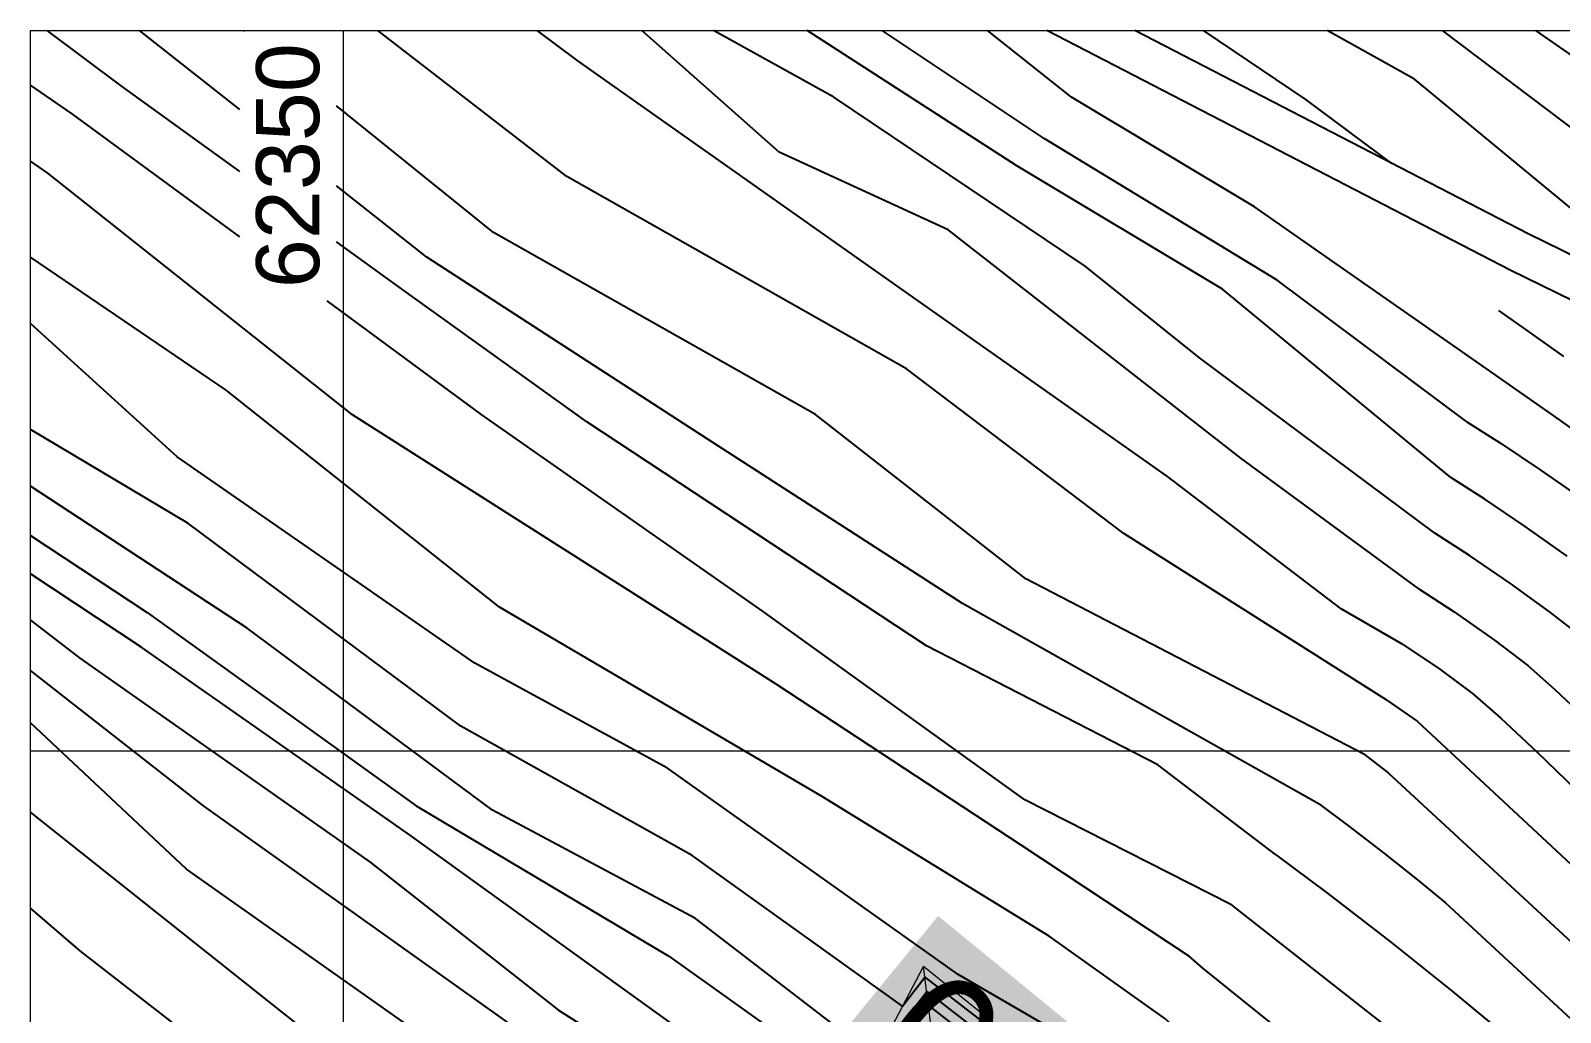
# Model space of a CAD drawing. Extents: x 62344 to 62624, y 108620 to 109406.
# Drawn here: x 62343.81 to 62374.12, y 108744.81 to 108764.27 of the extents above; entities that cross this region are included whole.
import ezdxf
from ezdxf.enums import TextEntityAlignment as Align

# ---------------------------------------------------------------- set-up
doc = ezdxf.new("R2018")
doc.units = 0
doc.header["$LTSCALE"] = 0.039369
doc.header["$MEASUREMENT"] = 0
for name, color, linetype in [('coordinate', 2, 'Continuous'), ('curve livello 1m', 2, 'Continuous'), ('curve livello 5m', 7, 'Continuous'), ('LIN010CO', 50, 'Continuous'), ('LIN018CO', 6, 'Continuous'), ('LIN035CO', 1, 'Continuous'), ('Strade', 7, 'Continuous'), ('TEXT035', 1, 'Continuous')]:
    doc.layers.add(name, color=color, linetype=linetype)
doc.styles.add('ARIAL', font='arial.ttf')

# ---------------------------------------------------------------- blocks, each defined once
blk = doc.blocks.new('*U32')
at = {"layer": 'LIN035CO'}
for p, q in [((0.1061, 0.1061), (-0.1061, -0.1061)), ((0.1061, -0.1061), (-0.1061, 0.1061))]:
    blk.add_line(p, q, dxfattribs=at)
at = {"layer": 'TEXT035', "lineweight": 30, "flags": 104}
blk.add_attdef('VALORE', text='', height=0.25, dxfattribs=at).set_placement((-0.7089, 0.2169), align=Align.BOTTOM_CENTER)
blk = doc.blocks.new('Strada 4')
ref = blk.add_blockref('*U32', (114.148, -1.407), dxfattribs=dict(xscale=5, yscale=5, zscale=5, rotation=1.900966619962814))
lines = blk.add_mtext('317.00', dxfattribs={"layer": 'TEXT035', "insert": (110.569, -0.441), "char_height": 2.5, "attachment_point": 1, "rotation": 1.901, "bg_fill": 1, "box_fill_scale": 1.25, "bg_fill_color": 253, "bg_fill_transparency": 0})
ref.add_attrib('VALORE', '', (110.569, -0.441), dxfattribs={"flags": 44}).embed_mtext(lines)

msp = doc.modelspace()

# ---------------------------------------------------------------- linework, layer by layer
at = {"layer": 'coordinate', "linetype": 'Continuous', "lineweight": 0}
for p, q in [((62349.99999, 108764.27057), (62349.99999, 108713.88006)), ((62343.81004, 108750.00002), (62480.2144, 108750.00002))]:
    msp.add_line(p, q, dxfattribs=at)
at = {"layer": 'curve livello 1m', "flags": 128}
for points in [[(62347.95295, 108761.47571), (62345.60625, 108763.17662), (62344.13836, 108764.27057)], [(62347.95295, 108762.70537), (62345.96672, 108764.27057)], [(62348.04433, 108764.25743), (62348.02807, 108764.27057)], [(62370.68049, 108751.00457), (62365.46493, 108754.30489), (62361.16415, 108757.56429), (62354.43552, 108761.37849), (62350.68906, 108764.27057)], [(62371.31277, 108753.20944), (62367.78269, 108755.79706), (62361.98765, 108760.32324), (62358.63739, 108761.86214), (62355.91748, 108764.27057)], [(62371.62891, 108754.31188), (62366.96776, 108757.78858), (62364.70407, 108759.59905), (62359.72396, 108762.94843), (62357.33613, 108764.27057)], [(62371.94505, 108755.41431), (62367.4205, 108759.14643), (62363.34586, 108761.59057), (62359.1934, 108764.27057)], [(62372.2612, 108756.51675), (62368.50707, 108759.32748), (62363.88914, 108762.13371), (62360.68302, 108764.27057)], [(62370.77822, 108761.63581), (62369.07203, 108762.90417), (62367.04721, 108764.27057)], [(62374.8908, 108760.28126), (62371.22349, 108763.31052), (62369.49495, 108764.27057)], [(62376.27841, 108760.87722), (62371.78234, 108764.27057)], [(62370.2326, 108749.92772), (62363.52264, 108753.40335), (62359.3606, 108756.66276), (62352.9788, 108760.26891), (62349.86888, 108762.78265)], [(62366.77009, 108745.91927), (62363.43366, 108748.12786), (62358.57795, 108751.31792), (62350.18449, 108756.6578), (62344.14953, 108761.44289), (62343.81004, 108761.68139)], [(62369.35103, 108748.93509), (62362.27403, 108752.9179), (62357.21021, 108756.17731), (62351.66082, 108759.78346), (62349.86888, 108761.19557)], [(62368.46946, 108747.94247), (62366.13899, 108749.72289), (62361.56075, 108752.08076), (62354.83211, 108756.5191), (62351.15564, 108759.15437), (62349.86888, 108760.08703)], [(62369.41452, 108742.0564), (62368.13886, 108743.08341), (62367.54782, 108743.58373), (62366.85927, 108744.18019), (62366.27978, 108744.69385), (62363.9886, 108746.32479), (62359.47972, 108749.09875), (62353.09792, 108752.8436), (62347.68727, 108757.14325), (62343.81004, 108759.77756)], [(62365.78946, 108743.46844), (62362.18505, 108745.56195), (62356.42756, 108749.65354), (62352.61235, 108751.73402), (62346.71612, 108755.82561), (62343.81004, 108758.46682)], [(62374.18564, 108757.81022), (62373.54223, 108758.2697), (62372.89348, 108758.72162)], [(62361.08578, 108744.94014), (62356.91313, 108747.91982), (62352.33488, 108750.48573), (62346.92423, 108754.50798), (62343.81004, 108756.36792)], [(62372.2612, 108756.51675), (62372.92927, 108756.0932), (62373.71332, 108755.56878), (62374.55087, 108754.98756)], [(62374.25284, 108753.85464), (62373.41989, 108754.44214), (62372.62089, 108754.98302), (62371.94505, 108755.41431)], [(62343.81004, 108754.26567), (62346.11951, 108752.73982), (62351.44502, 108748.90646), (62356.45101, 108745.92495), (62360.2546, 108743.21354)], [(62374.56735, 108752.2393), (62373.92141, 108752.73694), (62373.12453, 108753.31301), (62372.31445, 108753.87038), (62371.62891, 108754.31188)], [(62359.7765, 108742.26952), (62356.50426, 108744.59392), (62351.33851, 108748.3208), (62346.013, 108752.04768), (62343.81004, 108753.50349)], [(62371.31277, 108753.20944), (62372.0095, 108752.75461), (62372.8089, 108752.19076), (62373.47116, 108751.68706), (62373.47116, 108751.68706), (62373.99911, 108751.22093), (62374.67165, 108750.58462)], [(62343.81004, 108752.5869), (62344.78813, 108751.83472), (62350.53969, 108747.78839), (62354.26755, 108744.86013), (62358.63447, 108742.09159), (62359.41162, 108741.4717)], [(62358.87416, 108740.45102), (62354.64033, 108743.63559), (62347.23787, 108748.90646), (62343.81004, 108751.5884)], [(62370.68049, 108751.00457), (62371.27878, 108750.58257), (62375.27153, 108746.86341)], [(62370.2326, 108749.92772), (62370.70231, 108749.55891), (62375.64101, 108744.99479)], [(62357.21185, 108737.9424), (62353.48844, 108740.81076), (62349.0526, 108744.6119), (62343.81004, 108748.78345)], [(62369.35103, 108748.93509), (62369.92522, 108748.50696), (62370.60858, 108747.97798), (62371.28458, 108747.43962), (62371.83671, 108746.98338), (62371.83671, 108746.98338), (62374.86636, 108744.18351)], [(62368.46946, 108747.94247), (62369.50935, 108747.16711), (62370.74692, 108746.2091), (62371.97118, 108745.23412), (62372.9711, 108744.40786), (62372.9711, 108744.40786), (62374.09172, 108743.37223), (62375.20249, 108742.35585)], [(62348.10219, 108743.46203), (62344.79788, 108746.02595), (62343.81004, 108746.87886)], [(62375.98731, 108738.77159), (62373.93802, 108740.28829), (62372.18636, 108741.60187), (62369.40364, 108743.78313), (62367.03064, 108745.69357), (62366.77009, 108745.91927)]]:
    msp.add_lwpolyline(points, dxfattribs=at)
at = {"layer": 'curve livello 5m'}
for p, q in [((62360.5531, 108743.92564), (62361.5619, 108745.22831)), ((62361.5619, 108745.22831), (62362.65439, 108744.38226))]:
    msp.add_line(p, q, dxfattribs=at)
at = {"layer": 'curve livello 5m', "flags": 128}
for points in [[(62370.99663, 108752.10701), (62369.77473, 108752.80978), (62366.33393, 108755.43497), (62360.81053, 108759.32748), (62354.6533, 108763.67262), (62353.84715, 108764.27057)], [(62372.57734, 108757.61919), (62368.05433, 108760.77586), (62364.43243, 108762.94843), (62362.76494, 108764.27057)], [(62377.66602, 108761.47319), (62373.62926, 108764.27057)], [(62347.95295, 108760.18371), (62344.6351, 108762.62182), (62343.81004, 108763.18619)], [(62367.58789, 108746.94984), (62363.50303, 108749.0294), (62358.30048, 108752.77425), (62352.75109, 108756.6578), (62349.68338, 108758.9121)], [(62379.12811, 108752.8036), (62378.83248, 108753.03443), (62378.83248, 108753.03443), (62377.19541, 108754.28793), (62375.64931, 108755.45243), (62374.11967, 108756.5448), (62372.57734, 108757.61919)], [(62360.5531, 108743.92564), (62356.9825, 108746.67153), (62352.95919, 108748.82135), (62348.10347, 108752.42751), (62343.81004, 108755.24487)], [(62370.99663, 108752.10701), (62371.69818, 108751.63847), (62372.37497, 108751.13482), (62372.37497, 108751.13482), (62372.93883, 108750.64183), (62373.64821, 108749.97733), (62374.43756, 108749.21967), (62375.24133, 108748.44722), (62375.99395, 108747.73837), (62376.62987, 108747.17146), (62377.10402, 108746.81159), (62377.4876, 108746.51441), (62377.86382, 108745.96345), (62378.26739, 108745.36134), (62378.36199, 108745.25454)], [(62357.37913, 108739.63194), (62354.62908, 108741.69769), (62351.20715, 108744.6119), (62346.89805, 108747.65282), (62343.81004, 108750.55291)], [(62367.58789, 108746.94984), (62371.39463, 108743.96085), (62373.21301, 108742.51775), (62374.0311, 108741.90735), (62374.43236, 108741.60655)]]:
    msp.add_lwpolyline(points, dxfattribs=at)
at = {"layer": 'LIN010CO', "flags": 128}
for points in [[(62361.08578, 108744.94014), (62361.52622, 108745.50889), (62362.77995, 108744.53799)], [(62360.2546, 108743.21354), (62361.59757, 108744.94772), (62362.52884, 108744.22653)]]:
    msp.add_lwpolyline(points, dxfattribs=at)
at = {"layer": 'LIN018CO', "linetype": 'Continuous', "lineweight": 0}
for p in [(62360.5531, 108743.92564), (62365.03396, 108742.87034), (62361.70458, 108744.10597)]:
    msp.add_line(p, (62361.49858, 108745.72633), dxfattribs=at)
at = {"layer": 'LIN018CO', "lineweight": 0}
msp.add_lwpolyline([(62480.2144, 108620.31839), (62343.81004, 108620.31839), (62343.81004, 108764.27057), (62480.2144, 108764.27057)], close=True, dxfattribs=at)
at = {"layer": 'Strade', "linetype": 'Continuous', "flags": 128}
for points in [[(62373.123, 108759.522), (62363.94286, 108764.27057)], [(62373.47494, 108760.24043), (62365.68626, 108764.27057)], [(62480.2144, 108691.32383), (62474.72821, 108693.007), (62466.9627, 108694.87791), (62460.06951, 108696.5259), (62455.74676, 108698.96816), (62453.18872, 108700.30157), (62450.10713, 108701.8414), (62448.06403, 108703.91037), (62447.27031, 108707.08527), (62442.44987, 108712.59878), (62435.50874, 108718.12974), (62428.30024, 108722.10888), (62421.96649, 108724.03787), (62417.61949, 108725.37932), (62412.54027, 108732.5433), (62403.98924, 108740.37584), (62392.37636, 108747.85302), (62385.79299, 108752.38214), (62378.52755, 108757.76528), (62373.47494, 108760.24043)], [(62480.2144, 108690.48702), (62474.517, 108692.235), (62466.776, 108694.1), (62459.774, 108695.774), (62455.365, 108698.265), (62452.825, 108699.589), (62449.631, 108701.185), (62447.341, 108703.504), (62446.541, 108706.704), (62441.895, 108712.018), (62435.063, 108717.462), (62427.987, 108721.368), (62421.732, 108723.273), (62417.124, 108724.695), (62411.937, 108732.011), (62403.499, 108739.74), (62391.933, 108747.187), (62385.328, 108751.731), (62378.11, 108757.079), (62373.123, 108759.522)]]:
    msp.add_lwpolyline(points, dxfattribs=at)

# ---------------------------------------------------------------- block references
at = {"layer": 'LIN035CO', "linetype": 'Continuous', "lineweight": 0, "rotation": 138.8272271751645}
msp.add_blockref('Strada 4', (62451.14799, 108664.314, 323.7), dxfattribs=at)

# ---------------------------------------------------------------- texts
at = {"layer": 'coordinate', "color": 1, "style": 'ARIAL'}
msp.add_text('62350', height=1.25, rotation=90, dxfattribs=at).set_placement((62349.52734, 108764.02171), align=Align.RIGHT)

doc.saveas('drawing.dxf')
